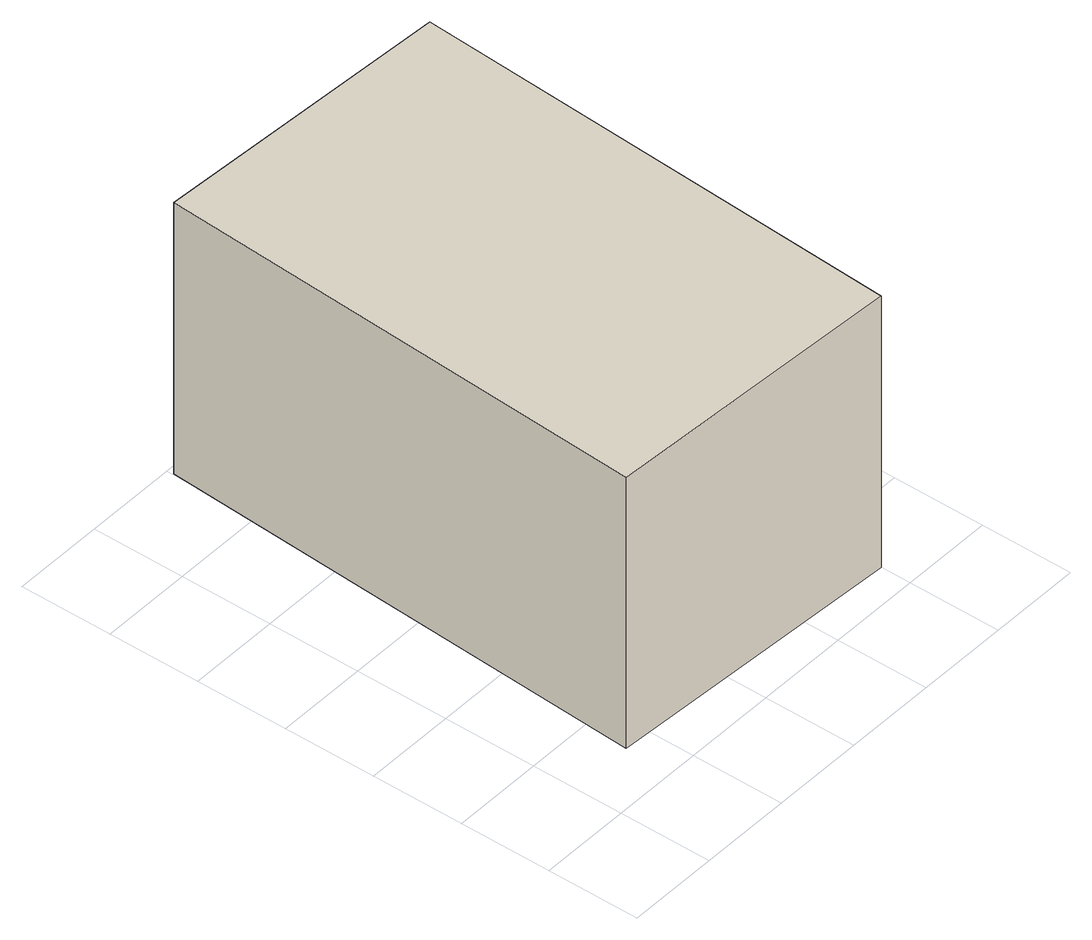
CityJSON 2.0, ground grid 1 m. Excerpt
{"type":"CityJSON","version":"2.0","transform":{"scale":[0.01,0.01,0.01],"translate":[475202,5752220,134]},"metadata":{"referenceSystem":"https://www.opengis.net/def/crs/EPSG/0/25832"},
"CityObjects":{
"building1":{"type":"Building","attributes":{"Gemeindeschluessel":"05754036","BezugspunktDach":"2000","function":"31001_2523","measuredHeight":3.16},"address":[{"country":"Germany"}],"geometry":[{"type":"Solid","lod":"1","boundaries":[[[[0,1,2,3]],[[4,5,6,7]],[[4,7,3,2]],[[5,4,2,1]],[[6,5,1,0]],[[7,6,0,3]]]]}]}
},
"vertices":[
[102,593,392],[70,52,392],[400,33,392],[432,573,392],[400,33,76],[70,52,76],[102,593,76],[432,573,76]
]}
